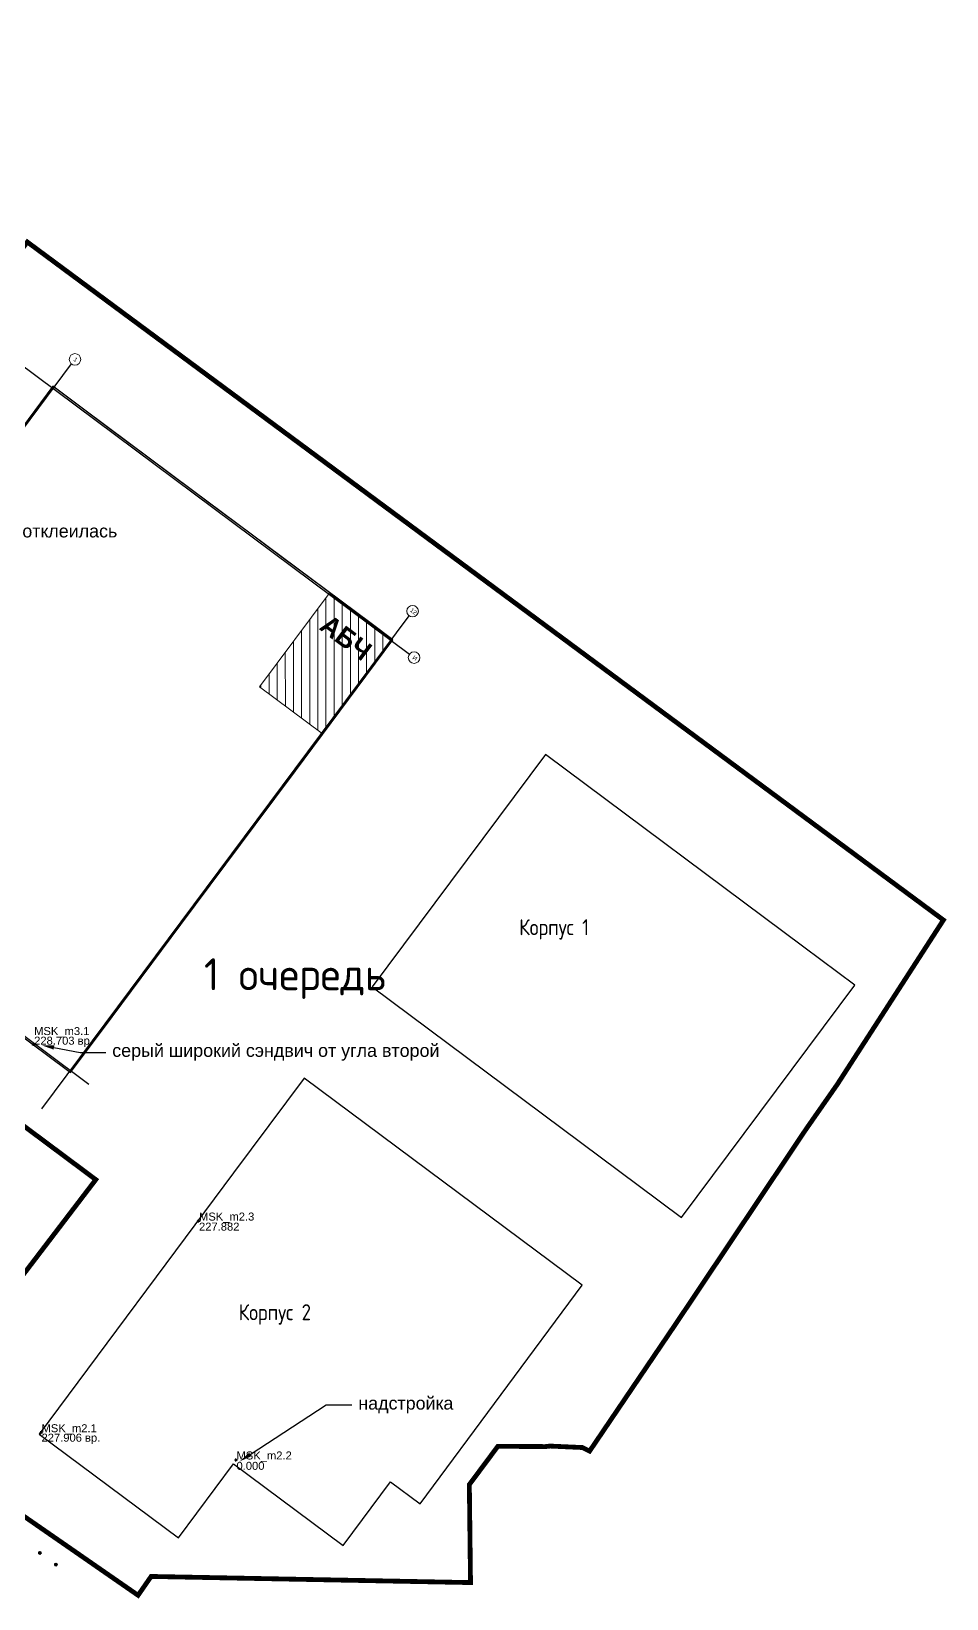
# Model space of a CAD drawing. Header units: metres. Extents: x -21579 to -20728, y 37830 to 38519.
# Drawn here: x -21014.4 to -20728.5, y 37833.1 to 38322.6 of the extents above; entities that cross this region are included whole.
import ezdxf
from ezdxf import colors
from ezdxf.entities.mleader import LeaderData, LeaderLine
from ezdxf.math import Vec2, Vec3

# ---------------------------------------------------------------- set-up
doc = ezdxf.new("R2010")
doc.units = ezdxf.units.M
doc.header["$PDMODE"] = 34
doc.header["$PDSIZE"] = 0.5
doc.linetypes.add('HIDDEN', pattern=[0.375, 0.25, -0.125])
doc.layers.add('0 08 БАЛКИ.АР_Ном._пера__241', color=7, linetype='Continuous', lineweight=50, true_color=0x2cbce6)
doc.layers.add('_ГП_Заливка ЗданияК3', color=7, linetype='Continuous', lineweight=20, true_color=0xffb8b8)
doc.layers.add('_GL_01_CIV_Горизонтали_Вспом', color=1, linetype='Continuous', lineweight=15)
for name, color, linetype in [('_ГП_граница Эт.1', 212, 'Continuous'), ('C-ANNO', 7, 'Continuous'), ('Cartogram_1_Boundary_in', 7, 'Continuous'), ('GL_PLAN$0$_ГП_ОсиЗдание', 182, 'Continuous'), ('GL_PLAN$0$_ГП_Размеры в осях', 182, 'Continuous'), ('Код', 7, 'Continuous'), ('Номер', 7, 'Continuous'), ('Отметка', 7, 'Continuous'), ('Пикет', 7, 'Continuous'), ('цоколь факт', 100, 'Continuous')]:
    doc.layers.add(name, color=color, linetype=linetype)
doc.styles.add('GL_PLAN$0$Arial Narrow', font='ARIALN.TTF')
doc.styles.get("Standard").update_dxf_attribs({"font": 'arial.ttf'})
doc.styles.add('ГОСТ', font='GOST Common.ttf', dxfattribs={"width": 0.9})
doc.styles.add('СГЕНЕРИР_СТИЛЬ_4', font='GOTHICB.TTF')

msp = doc.modelspace()

# ---------------------------------------------------------------- hatches: boundary and pattern name
at = {"layer": '_ГП_Заливка ЗданияК3', "lineweight": 0}
h = msp.add_hatch(dxfattribs=at)
h.set_pattern_fill('ANSI31', color=0, scale=0.8, angle=225.000595)
h.paths.add_polyline_path([(-20943.15, 38117.84), (-20921.38, 38147.04), (-20901.79, 38132.44), (-20923.56, 38103.24)])

# ---------------------------------------------------------------- linework, layer by layer
at = {"color": 0}
msp.add_polyline3d([(-20901.49, 38132.5, 217.92), (-20912.93, 38141.08, 217.85), (-20924.08, 38149.37, 217.83), (-20934.96, 38157.47, 217.84), (-20945.38, 38165.23, 217.84), (-20959.38, 38175.63, 217.83), (-20973.83, 38186.46, 217.83), (-20988.42, 38197.34, 217.84), (-21007.65, 38211.71, 217.81), (-21014.67, 38202.29, 217.84), (-21026.73, 38186.12, 217.83), (-21036.18, 38173.45, 217.84), (-21061.5, 38139.51, 217.83), (-21078.27, 38117.03, 217.81), (-21089.01, 38102.56, 217.81), (-21100.63, 38087, 217.84), (-21104.21, 38082.28, 217.82), (-21108.4, 38076.61, 217.82)], dxfattribs=at)
at = {"layer": '_GL_01_CIV_Горизонтали_Вспом', "color": 0}
msp.add_lwpolyline([(-20921.38, 38147.04), (-20943.15, 38117.84), (-20923.56, 38103.24), (-20901.79, 38132.44)], close=True, dxfattribs=at)
at = {"layer": '_ГП_граница Эт.1', "color": 5, "linetype": 'HIDDEN', "ltscale": 20, "const_width": 1.5, "flags": 128}
msp.add_lwpolyline([(-21228.62, 38311.35), (-21301.4, 38287.19), (-21301.4, 38287.19), (-21321.97, 38281.03), (-21332.51, 38077.33), (-21191.76, 37980.1), (-21129.93, 37937.21), (-21054.56, 37885), (-20994.29, 37963.94), (-21148.02, 38078.54), (-21139.93, 38089.41), (-21142.26, 38090.1), (-21192.12, 38140.42), (-21194.49, 38183.83), (-21195.01, 38221.56), (-21196.86, 38221.56), (-21197.41, 38221.56), (-21198.47, 38242.25), (-21199.06, 38255.9), (-21197.38, 38256.31), (-21198.63, 38269.96), (-21199.82, 38297.63), (-21200.85, 38297.58), (-21201.42, 38309.94), (-21200.08, 38309.98), (-21200.41, 38321.53), (-21223.33, 38313.26)], dxfattribs=at)
at = {"layer": '_ГП_граница Эт.1', "linetype": 'HIDDEN', "ltscale": 20, "const_width": 1.5, "flags": 128}
msp.add_lwpolyline([(-20994.29, 37963.94), (-21054.56, 37885), (-20981.08, 37834.11), (-20977, 37840), (-20877.22, 37838.08), (-20877.59, 37868.69), (-20868.71, 37880.61), (-20866.04, 37880.63), (-20853.82, 37880.56), (-20852.36, 37880.72), (-20842.26, 37880.26), (-20840.02, 37879.14), (-20812.72, 37919.45), (-20772.36, 37979.75), (-20762.64, 37993.68), (-20745.63, 38020.02), (-20729.48, 38045.02), (-20763.1, 38069.9), (-20834.29, 38122.57), (-20861.12, 38142.42), (-21015.68, 38256.79), (-21018.32, 38253.26), (-21033.43, 38233.05), (-21055.1, 38203.64), (-21110.74, 38127.33), (-21137.5, 38091.21), (-21139.93, 38089.41), (-21148.02, 38078.54)], close=True, dxfattribs=at)
at = {"layer": 'Cartogram_1_Boundary_in', "flags": 128}
for points in [[(-20811.29, 37952.1), (-20757.18, 38024.68), (-20773.04, 38036.52), (-20853.8, 38096.72), (-20907.9, 38024.14), (-20824.88, 37962.25)], [(-20842.37, 37930.95), (-20929.21, 37995.58), (-20951.23, 37966.04), (-21011.94, 37884.47), (-20968.49, 37852.11), (-20951.31, 37875.19), (-20916.99, 37849.62), (-20902.17, 37869.52), (-20892.91, 37862.63)]]:
    msp.add_lwpolyline(points, close=True, dxfattribs=at)
at = {"layer": 'GL_PLAN$0$_ГП_ОсиЗдание', "color": 0, "lineweight": 9}
for centre in [(-21000.79, 38220.13), (-20895.32, 38141.51), (-20894.85, 38126.98)]:
    msp.add_circle(centre, 1.8, dxfattribs=at)
at = {"layer": 'GL_PLAN$0$_ГП_Размеры в осях', "color": 0}
for p, q in [((-21116.64, 38064.72), (-21001.86, 38218.69)), ((-21018.71, 38219.32), (-20896.29, 38128.06)), ((-21011.18, 37986.1), (-20896.4, 38140.07)), ((-21118.85, 38084.99), (-20996.43, 37993.73))]:
    msp.add_line(p, q, dxfattribs=at)
at = {"layer": 'Пикет', "color": 7}
for p in [(-21013.73, 38006.19, 228.7), (-20962.21, 37951.01, 227.88), (-21011.42, 37884.9, 227.91), (-20950.5, 37876.39)]:
    msp.add_point(p, dxfattribs=at)
at = {"layer": 'Пикет', "color": 3, "lineweight": 60}
for p in [(-21011.76, 37847.34, 216.89), (-21006.75, 37843.69, 216.89)]:
    msp.add_point(p, dxfattribs=at)
at = {"layer": 'цоколь факт', "color": 0, "linetype": 'Continuous', "elevation": 217.9}
msp.add_lwpolyline([(-21108.39, 38076.59), (-21108.01, 38076.3), (-21092.21, 38064.54), (-21073.85, 38050.84), (-21046.42, 38030.41), (-21020.32, 38010.95), (-21003.15, 37998.15), (-21002.16, 37997.41), (-20992.2, 38010.75), (-20967.69, 38043.61), (-20944.53, 38074.71), (-20931.88, 38091.66), (-20901.44, 38132.52), (-20908.26, 38137.6), (-20964.07, 38179.19), (-20997.71, 38204.28), (-21007.69, 38211.72), (-21032.41, 38178.54), (-21069.16, 38129.24)], close=True, dxfattribs=at)

# ---------------------------------------------------------------- texts
at = {"layer": '0 08 БАЛКИ.АР_Ном._пера__241', "color": 0, "linetype": 'Continuous', "lineweight": 50, "insert": (-20914.3, 38135.62), "char_height": 6, "attachment_point": 2, "rotation": 322.9476, "style": 'СГЕНЕРИР_СТИЛЬ_4'}
msp.add_mtext('\\A1;АБЧ', dxfattribs=at)
at = {"layer": 'C-ANNO', "linetype": 'Continuous', "lineweight": 5, "style": 'ГОСТ'}
msp.add_text('1 очередь', height=10, dxfattribs=at).set_placement((-20960.49, 38023.08))
at = {"layer": 'C-ANNO', "linetype": 'Continuous', "lineweight": 5, "char_height": 5, "attachment_point": 1, "style": 'ГОСТ'}
for s, insert in [('Корпус 1', (-20862.01, 38045.29)), ('Корпус 2', (-20949.66, 37925.02))]:
    msp.add_mtext(s, dxfattribs=dict(at, insert=insert))
at = {"layer": 'GL_PLAN$0$_ГП_ОсиЗдание', "color": 0, "char_height": 1.35, "width": 0.966, "attachment_point": 1, "rotation": 323.8007, "style": 'GL_PLAN$0$Arial Narrow'}
for s, insert in [('1', (-21000.61, 38220.9)), ('12', (-20895.47, 38142.59)), ('И', (-20894.73, 38127.76))]:
    msp.add_mtext(s, dxfattribs=dict(at, insert=insert))
at = {"layer": 'Код', "color": 9, "lineweight": 60}
for p in [(-21011.67, 37847.17, 216.89), (-21006.66, 37843.52, 216.89)]:
    msp.add_text('POL', height=0.1, dxfattribs=at).set_placement(p)
at = {"layer": 'Номер', "color": 7}
for s, p in [('MSK_m3.1', (-21013.55, 38009.09)), ('MSK_m2.3', (-20962.04, 37951.15, 227.88)), ('MSK_m2.1', (-21011.25, 37885.04)), ('MSK_m2.2', (-20950.33, 37876.53))]:
    msp.add_text(s, height=2.5, dxfattribs=at).set_placement(p)
at = {"layer": 'Номер', "color": 4, "lineweight": 60}
for s, p in [('MSK_M16', (-21011.67, 37847.41, 216.89)), ('MSK_M15', (-21006.66, 37843.76, 216.89))]:
    msp.add_text(s, height=0.1, dxfattribs=at).set_placement(p)
at = {"layer": 'Отметка', "color": 5}
for s, p in [('228.703 вр.', (-21013.55, 38006.09)), ('227.882', (-20962.04, 37948.01, 227.88)), ('227.906 вр.', (-21011.25, 37882.09)), ('0.000', (-20950.33, 37873.3))]:
    msp.add_text(s, height=2.5, dxfattribs=at).set_placement(p)
at = {"layer": 'Отметка', "color": 1, "lineweight": 60}
for p in [(-21011.67, 37847.29, 216.89), (-21006.66, 37843.64, 216.89)]:
    msp.add_text('216.890', height=0.1, dxfattribs=at).set_placement(p)

# ---------------------------------------------------------------- leaders
at = {"color": 4, "lineweight": 60}
ml = msp.add_multileader_mtext('Standard', dxfattribs=at)
ml.set_content('отклеилась', color=4)
ml.set_leader_properties()
ml.build(insert=Vec2(0, 0))
ctx = ml.context
ctx.base_point, ctx.plane_origin = Vec3(-21019.24, 38166.48), Vec3(-21053.88, 38135.04)
notes = []
notes.append((ctx, [(0, (1, 1, 0), (-21027.24, 38166.48), (1, 0), 8, [(0, [(-21054.33, 38148.83)], 0, [])])]))
ctx.mtext.insert, ctx.mtext.flow_direction = Vec3(-21017.24, 38168.52), 5
ml = msp.add_multileader_mtext('Standard', dxfattribs=at)
ml.set_content('серый широкий сэндвич от угла второй', color=4)
ml.set_leader_properties()
ml.build(insert=Vec2(0, 0))
ctx = ml.context
ctx.base_point, ctx.plane_origin = Vec3(-20991.15, 38003.69), Vec3(-21010.83, 37992.13)
notes.append((ctx, [(0, (1, 1, 0), (-20999.15, 38003.69), (1, 0), 8, [(0, [(-21011.28, 38005.93)], 0, [])])]))
ctx.mtext.insert, ctx.mtext.flow_direction = Vec3(-20989.15, 38006.28), 5
ml = msp.add_multileader_mtext('Standard', dxfattribs=at)
ml.set_content('надстройка', color=4)
ml.set_leader_properties()
ml.build(insert=Vec2(0, 0))
ctx = ml.context
ctx.base_point, ctx.plane_origin = Vec3(-20914.28, 37893.57), Vec3(-20948.92, 37862.13)
notes.append((ctx, [(0, (1, 1, 0), (-20922.28, 37893.57), (1, 0), 8, [(0, [(-20949.37, 37875.92)], 0, [])])]))
ctx.mtext.insert, ctx.mtext.flow_direction = Vec3(-20912.28, 37896.12), 5
for ctx, leaders in notes:
    for number, flags, end, landing, length, lines in leaders:
        leader = LeaderData()
        leader.index, (leader.has_last_leader_line, leader.has_dogleg_vector, leader.attachment_direction) = number, flags
        leader.last_leader_point, leader.dogleg_vector, leader.dogleg_length = Vec3(end), Vec3(landing), length
        for number, points, colour, breaks in lines:
            line = LeaderLine()
            line.index, line.vertices, line.color, line.breaks = number, Vec3.list(points), colors.encode_raw_color(colour), breaks
            leader.lines.append(line)
        ctx.leaders.append(leader)

doc.saveas('drawing.dxf')
